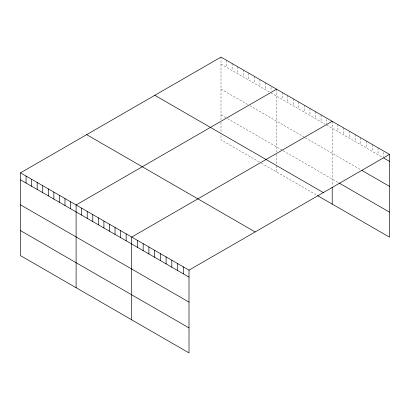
<?xml version="1.0" encoding="UTF-8"?>
<svg xmlns="http://www.w3.org/2000/svg" width="410" height="410" viewBox="0 0 410 410"><rect width="100%" height="100%" fill="white"/><g stroke="black" fill="none" stroke-linecap="round" stroke-linejoin="round"><path stroke-width="0.31" stroke-dasharray="2.05 1.54" d="M220.99 57.098L220.99 119.853M220.99 64.068L270.026 92.378M271.041 92.962L325.13 124.194M326.647 125.07L382.73 157.45M220.99 89.083L247.783 104.55M249.808 105.718L304.404 137.237M305.414 137.821L360.851 169.827M220.99 114.851L226.556 118.059M227.565 118.644L282.162 150.162M283.172 150.747L337.937 182.368M259.412 162.042L220.99 139.861L220.99 133.609M261.436 163.211L317.043 195.314M383.77 152.346L383.77 156.784M378.04 147.769L378.04 154.739M372.311 144.463L372.311 151.434M366.581 141.153L366.581 148.128M360.851 137.847L360.851 144.817M355.127 134.541L355.127 141.511M349.397 131.231L349.397 138.201M343.667 127.925L343.667 134.895M337.937 124.614L337.937 131.589M332.208 121.309L332.208 185.31M326.647 119.366L326.647 123.799M321.086 114.887L321.086 121.857M315.526 111.679L315.526 118.649M309.965 108.465L309.965 115.435M304.404 105.257L304.404 112.227M298.844 102.044L298.844 109.019M293.283 98.836L293.283 105.806M287.723 95.622L287.723 102.597M282.162 92.414L282.162 99.384M276.601 89.206L276.601 151.956M276.601 154.457L276.601 164.461M276.601 165.712L276.601 171.964M271.041 87.258L271.041 91.061M265.48 82.784L265.48 89.754M259.919 79.571L259.919 86.541M254.359 76.362L254.359 83.332M248.798 73.149L248.798 80.124M243.238 69.941L243.238 76.911M237.677 66.733L237.677 73.703M232.116 63.519L232.116 70.489M226.556 60.311L226.556 67.281M220.99 122.354L220.99 132.983"/><path stroke-width="0.61" d="M20.5 172.851L189.01 270.139L189.01 352.902L20.5 255.614L20.5 172.851L220.99 57.098L389.5 154.385L389.5 237.149L317.545 195.606M276.601 89.206L76.106 204.959L76.106 287.717M332.208 121.309L131.712 237.062L131.712 319.826M189.01 270.139L389.5 154.385M383.77 158.05L389.5 161.355M361.897 170.432L389.5 186.365M338.978 182.968L389.5 212.139M154.831 95.299L323.336 192.582M86.664 134.654L255.169 231.942M20.5 179.821L189.01 277.109M20.5 204.836L189.01 302.119M20.5 230.604L189.01 327.892M332.208 187.185L332.208 204.072M183.28 266.833L183.28 273.803M177.55 263.522L177.55 270.492M171.821 260.217L171.821 267.187M166.091 256.906L166.091 263.881M160.361 253.6L160.361 260.57M154.631 250.295L154.631 257.265M148.902 246.984L148.902 253.954M143.172 243.678L143.172 250.648M137.442 240.368L137.442 247.343M126.152 233.849L126.152 240.824M120.591 230.64L120.591 237.61M115.031 227.432L115.031 234.402M109.47 224.219L109.47 231.189M103.909 221.01L103.909 227.98M98.349 217.797L98.349 224.772M92.788 214.589L92.788 221.559M87.227 211.375L87.227 218.351M81.667 208.167L81.667 215.137M70.546 201.746L70.546 208.716M64.985 198.537L64.985 205.507M59.424 195.324L59.424 202.294M53.864 192.116L53.864 199.086M48.303 188.902L48.303 195.877M42.742 185.694L42.742 192.664M37.182 182.486L37.182 189.456M31.621 179.272L31.621 186.242M26.061 176.064L26.061 183.034"/></g></svg>
